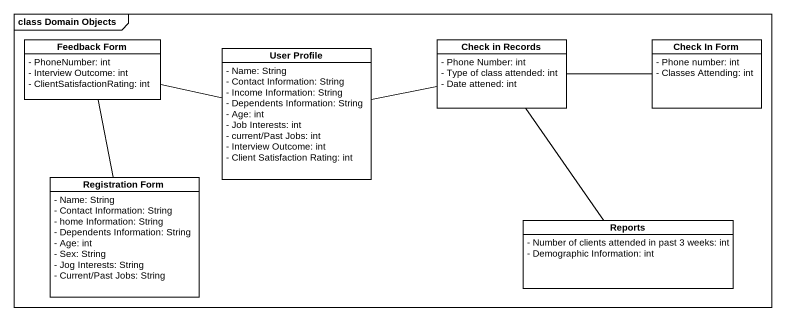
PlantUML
@startuml
mainframe class Domain Objects
hide circle
hide empty members
skinparam classAttributeIconSize 0
class "Feedback Form" as Feedback_Form {
  - PhoneNumber: int
  - Interview Outcome: int
  - ClientSatisfactionRating: int
}
class "User Profile" as User_Profile {
  - Name: String
  - Contact Information: String
  - Income Information: String
  - Dependents Information: String
  - Age: int
  - Job Interests: int
  - current/Past Jobs: int
  - Interview Outcome: int
  - Client Satisfaction Rating: int
}
class "Check in Records" as Check_in_Records {
  - Phone Number: int
  - Type of class attended: int
  - Date attened: int
}
class "Check In Form" as Check_In_Form {
  - Phone number: int
  - Classes Attending: int
}
class "Registration Form" as Registration_Form {
  - Name: String
  - Contact Information: String
  - home Information: String
  - Dependents Information: String
  - Age: int
  - Sex: String
  - Jog Interests: String
  - Current/Past Jobs: String
}
class Reports {
  - Number of clients attended in past 3 weeks: int
  - Demographic Information: int
}
Feedback_Form -right- User_Profile
Feedback_Form -- Registration_Form
User_Profile -right- Check_in_Records
Check_in_Records -right- Check_In_Form
Check_in_Records -- Reports
@enduml
